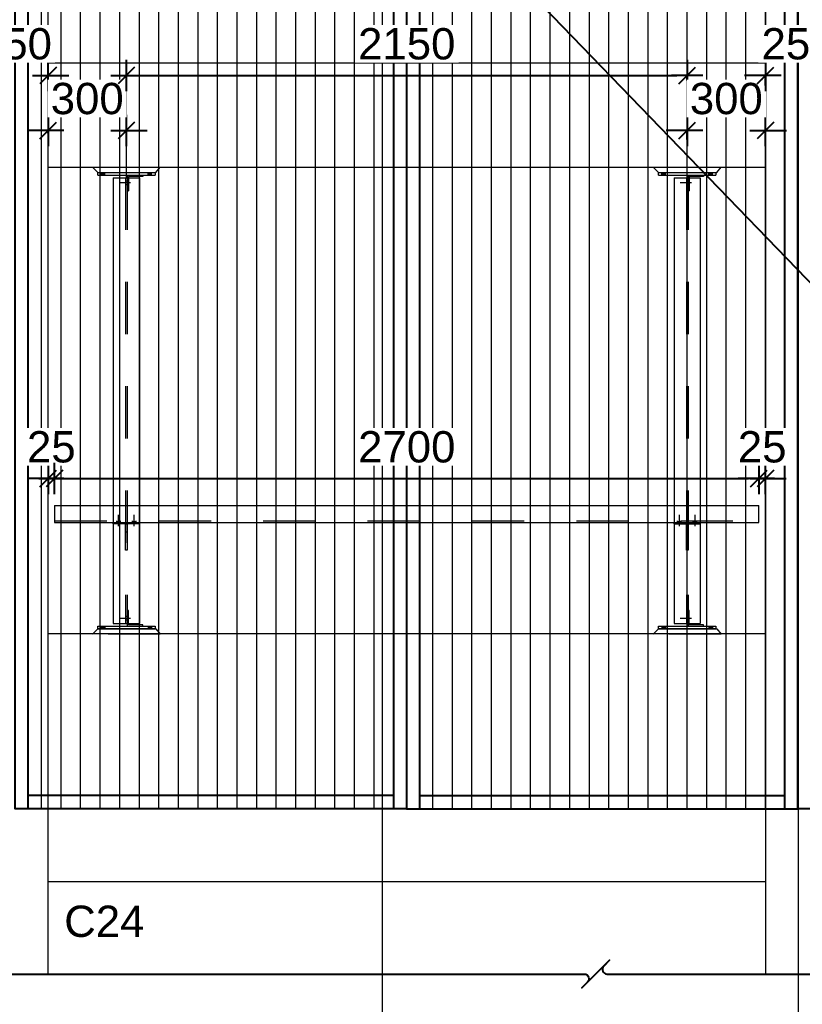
# Model space of a CAD drawing. Header units: millimetres. Extents: x 663313 to 1226001, y 1431724 to 1620898.
# Drawn here: x 663606.567 to 663609.567, y 1524734.458 to 1524738.234 of the extents above; entities that cross this region are included whole.
import ezdxf

# ---------------------------------------------------------------- set-up
doc = ezdxf.new("R2010")
doc.units = ezdxf.units.MM
for name, pattern in [('Grid Line', [22.225, 12.7, -3.175, 3.175, -3.175]), ('HIDDEN', [0.375, 0.25, -0.125]), ('XKITLINE00', [0]), ('XKITLINE02', [4, 2, -2])]:
    doc.linetypes.add(name, pattern=pattern)
doc.layers.get('Defpoints').update_dxf_attribs({"color": 140})
for name, color, linetype in [('000 - D I M', 1, 'Continuous'), ('DIM', 1, 'Continuous'), ('REVISE', 3, 'Continuous'), ('VPORT', 250, 'Continuous')]:
    doc.layers.add(name, color=color, linetype=linetype)
for name, color, linetype, lineweight in [('A-GENM', 29, 'Continuous', 9), ('Bolt', 7, 'Continuous', 0), ('Part', 2, 'Continuous', 0), ('S-GRID', 1, 'Continuous', 9)]:
    doc.layers.add(name, color=color, linetype=linetype, lineweight=lineweight)
doc.styles.add('Arial', font='arial.ttf')
doc.dimstyles.new('Dim - 40 - End', dxfattribs={"dimscale": 0.04, "dimtxt": 3, "dimasz": 1, "dimexe": 0, "dimexo": 2.5, "dimgap": 1.5, "dimtad": 1, "dimdec": 0, "dimlfac": 1000, "dimzin": 1, "dimdsep": 46, "dimtxsty": 'Arial', "dimblk": 'END', "dimcen": 0.09, "dimclrd": 1, "dimclre": 49, "dimclrt": 3, "dimadec": 0, "dimazin": 0, "dimtfac": 1, "dimtdec": 0, "dimtix": 1, "dimtofl": 0, "dimtmove": 2, "dimatfit": 3, "dimfxl": 1, "dimtfill": 1, "dimtfillclr": 256, "dimtolj": 1, "dimtzin": 0, "dimarcsym": 0})

# ---------------------------------------------------------------- blocks, each defined once
blk = doc.blocks.new('GM_Louver Grill Vertical Z1 - Z Profile-18225337-ENT 4 ELE-4 sheet')
at = {"layer": 'A-GENM', "color": 39}
blk.add_line((131839.2, 105680), (131839.2, 110050), dxfattribs=at)
blk = doc.blocks.new('4')
at = {"layer": 'DIM'}
for p, q in [((130213.4, 105680), (130213.4, 110050)), ((131613.7, 110050), (131613.7, 105680)), ((131713.7, 110050), (131713.7, 105680)), ((133113.9, 105680), (133113.9, 110050)), ((131613.7, 105730), (130213.4, 105730)), ((131713.7, 105730), (133113.9, 105730))]:
    blk.add_line(p, q, dxfattribs=at)
for points in [[(130163.4, 110050), (131663.7, 110050), (131663.7, 105680), (130163.4, 105680)], [(133163.9, 110050), (131663.7, 110050), (131663.7, 105680), (133163.9, 105680)], [(133163.9, 110050), (134664.2, 110050), (134664.2, 105680), (133163.9, 105680)]]:
    blk.add_lwpolyline(points, close=True, dxfattribs=at)
at = {"layer": 'A-GENM'}
for p in [(-1575, 0), (-1500, 0), (-1425, 0), (-1350, 0), (-1275, 0), (-1200, 0), (-1125, 0), (-1050, 0), (-975, 0), (-900, 0), (-825, 0), (-750, 0), (-675, 0), (-600, 0), (-450, 0), (-375, 0), (-300, 0), (-75, 0), (0, 0), (75, 0), (150, 0), (225, 0), (300, 0), (375, 0), (450, 0), (525, 0), (600, 0), (675, 0), (750, 0), (825, 0), (900, 0), (975, 0), (1050, 0), (1125, 0), (1200, 0)]:
    blk.add_blockref('GM_Louver Grill Vertical Z1 - Z Profile-18225337-ENT 4 ELE-4 sheet', p, dxfattribs=at)
at = {"layer": 'A-GENM', "color": 250}
blk.add_blockref('GM_Louver Grill Vertical Z1 - Z Profile-18225337-ENT 4 ELE-4 sheet', (-525, 0), dxfattribs=at)
blk = doc.blocks.new('*A2968277')
at = {"layer": 'Part', "linetype": 'XKITLINE00', "lineweight": 0}
for p, q in [((441.413366, 88.530227), (441.413366, 87.880227)), ((441.413366, 88.530227), (468.413366, 88.530227)), ((468.413366, 87.880227), (468.413366, 88.530227)), ((441.413366, 87.880227), (468.413366, 87.880227))]:
    blk.add_line(p, q, dxfattribs=at)
at = {"layer": 'Part', "linetype": 'XKITLINE02', "lineweight": 0}
blk.add_line((441.413366, 87.940227), (468.413366, 87.940227), dxfattribs=at)
blk = doc.blocks.new('*A3033278')
at = {"layer": 'Part', "linetype": 'XKITLINE00', "lineweight": 0}
for p, q in [((443.663364, 101.130227), (443.663364, 88.530227)), ((443.663364, 101.130227), (444.663364, 101.130227)), ((444.663364, 101.130227), (444.663364, 88.530227)), ((443.663364, 87.820227), (443.663364, 84.030227)), ((444.663364, 87.820227), (444.663364, 84.030227)), ((443.663364, 84.030227), (444.663364, 84.030227))]:
    blk.add_line(p, q, dxfattribs=at)
at = {"layer": 'Part', "linetype": 'XKITLINE02', "lineweight": 0}
for p, q in [((444.133364, 101.130227), (444.133364, 84.030227)), ((444.193364, 101.130227), (444.193364, 84.030227)), ((443.663364, 88.530227), (443.663364, 87.820227)), ((444.663364, 88.530227), (444.663364, 87.820227))]:
    blk.add_line(p, q, dxfattribs=at)
blk = doc.blocks.new('*A3044279')
at = {"layer": 'Part', "linetype": 'XKITLINE00', "lineweight": 0}
for p, q in [((443.063364, 83.930227), (445.263364, 83.930227)), ((443.063364, 83.830227), (443.063364, 83.930227)), ((445.263364, 83.830227), (443.063364, 83.830227)), ((445.263364, 83.930227), (445.263364, 83.830227))]:
    blk.add_line(p, q, dxfattribs=at)
blk = doc.blocks.new('*A3045280')
at = {"layer": 'Part', "linetype": 'XKITLINE02', "lineweight": 0}
for p, q in [((444.243364, 84.530227), (444.193364, 84.530227)), ((444.193364, 84.530227), (444.193364, 84.030227)), ((444.243364, 84.030227), (444.243364, 84.530227)), ((444.193364, 83.930227), (444.793364, 83.930227))]:
    blk.add_line(p, q, dxfattribs=at)
at = {"layer": 'Part', "linetype": 'XKITLINE00', "lineweight": 0}
for p, q in [((444.193364, 84.030227), (444.193364, 83.930227)), ((444.243364, 83.980227), (444.243364, 84.030227)), ((444.793364, 83.980227), (444.243364, 83.980227)), ((444.793364, 83.930227), (444.793364, 83.980227))]:
    blk.add_line(p, q, dxfattribs=at)
blk = doc.blocks.new('*A3046281')
at = {"layer": 'Part', "linetype": 'XKITLINE00', "lineweight": 0}
for p, q in [((442.863364, 83.630227), (443.063364, 83.830227)), ((443.063364, 83.830227), (445.293364, 83.830227)), ((445.293364, 83.830227), (445.463364, 83.630227))]:
    blk.add_line(p, q, dxfattribs=at)
at = {"layer": 'Part', "linetype": 'XKITLINE02', "lineweight": 0}
blk.add_line((445.463364, 83.630227), (442.863364, 83.630227), dxfattribs=at)
blk = doc.blocks.new('*A3047282')
at = {"layer": 'Bolt', "linetype": 'XKITLINE02', "lineweight": 0}
for p, q in [((444.322564, 84.230227), (443.893364, 84.230227)), ((444.193364, 84.300227), (444.133364, 84.300227)), ((444.243364, 84.400227), (444.193364, 84.400227)), ((444.193364, 84.160227), (444.133364, 84.160227)), ((444.243364, 84.060227), (444.193364, 84.060227))]:
    blk.add_line(p, q, dxfattribs=at)
blk = doc.blocks.new('*A3048283')
at = {"layer": 'Bolt'}
for points in [[(443.333, 83.93), (443.333, 83.83), (443.193, 83.83), (443.193, 83.93)], [(445.133, 83.93), (445.133, 83.83), (444.993, 83.83), (444.993, 83.93)]]:
    blk.add_hatch(color=256, dxfattribs=at).paths.add_polyline_path(points, flags=17)
at = {"layer": 'Bolt', "linetype": 'XKITLINE00', "lineweight": 0}
for p, q in [((443.193, 83.93), (443.193, 83.83)), ((443.263, 83.93), (443.263, 83.83)), ((443.333, 83.93), (443.333, 83.83)), ((444.993, 83.93), (444.993, 83.83)), ((445.063, 83.93), (445.063, 83.83)), ((445.133, 83.93), (445.133, 83.83))]:
    blk.add_line(p, q, dxfattribs=at)
blk = doc.blocks.new('*A3055284')
at = {"layer": 'Bolt'}
for points in [[(443.333, 101.33), (443.333, 101.23), (443.193, 101.23), (443.193, 101.33)], [(445.133, 101.33), (445.133, 101.23), (444.993, 101.23), (444.993, 101.33)]]:
    blk.add_hatch(color=256, dxfattribs=at).paths.add_polyline_path(points, flags=17)
at = {"layer": 'Bolt', "linetype": 'XKITLINE00', "lineweight": 0}
for p, q in [((443.193, 101.23), (443.193, 101.33)), ((443.263, 101.23), (443.263, 101.33)), ((443.333, 101.23), (443.333, 101.33)), ((444.993, 101.23), (444.993, 101.33)), ((445.063, 101.23), (445.063, 101.33)), ((445.133, 101.23), (445.133, 101.33))]:
    blk.add_line(p, q, dxfattribs=at)
blk = doc.blocks.new('*A3056285')
at = {"layer": 'Bolt', "linetype": 'XKITLINE02', "lineweight": 0}
for p, q in [((444.322564, 100.930227), (443.893364, 100.930227)), ((444.193364, 101.000227), (444.133364, 101.000227)), ((444.193364, 100.860227), (444.133364, 100.860227)), ((444.243364, 101.100227), (444.193364, 101.100227)), ((444.243364, 100.760227), (444.193364, 100.760227))]:
    blk.add_line(p, q, dxfattribs=at)
blk = doc.blocks.new('*A3057286')
at = {"layer": 'Part', "linetype": 'XKITLINE00', "lineweight": 0}
for p, q in [((443.063364, 101.330227), (442.863364, 101.530227)), ((443.063364, 101.330227), (445.293364, 101.330227)), ((445.293364, 101.330227), (445.463364, 101.530227))]:
    blk.add_line(p, q, dxfattribs=at)
at = {"layer": 'Part', "linetype": 'XKITLINE02', "lineweight": 0}
blk.add_line((442.863364, 101.530227), (445.463364, 101.530227), dxfattribs=at)
blk = doc.blocks.new('*A3058287')
at = {"layer": 'Part', "linetype": 'XKITLINE00', "lineweight": 0}
for p, q in [((444.193364, 101.230227), (444.193364, 101.130227)), ((444.793364, 101.230227), (444.793364, 101.180227)), ((444.793364, 101.180227), (444.243364, 101.180227)), ((444.243364, 101.180227), (444.243364, 101.130227))]:
    blk.add_line(p, q, dxfattribs=at)
at = {"layer": 'Part', "linetype": 'XKITLINE02', "lineweight": 0}
for p, q in [((444.193364, 101.230227), (444.793364, 101.230227)), ((444.193364, 101.130227), (444.193364, 100.630227)), ((444.243364, 101.130227), (444.243364, 100.630227)), ((444.193364, 100.630227), (444.243364, 100.630227))]:
    blk.add_line(p, q, dxfattribs=at)
blk = doc.blocks.new('*A3059288')
at = {"layer": 'Part', "linetype": 'XKITLINE00', "lineweight": 0}
for p, q in [((443.063364, 101.230227), (443.063364, 101.330227)), ((443.063364, 101.330227), (445.263364, 101.330227)), ((443.063364, 101.230227), (445.263364, 101.230227)), ((445.263364, 101.330227), (445.263364, 101.230227))]:
    blk.add_line(p, q, dxfattribs=at)
blk = doc.blocks.new('*A3092289')
at = {"layer": 'Bolt'}
for points in [[(443.793, 87.88), (443.793, 87.94), (443.933, 87.94), (443.933, 87.88)], [(443.793, 87.82), (443.793, 87.88), (443.933, 87.88), (443.933, 87.82)], [(444.393, 87.88), (444.393, 87.94), (444.533, 87.94), (444.533, 87.88)], [(444.393, 87.82), (444.393, 87.88), (444.533, 87.88), (444.533, 87.82)]]:
    blk.add_hatch(color=256, dxfattribs=at).paths.add_polyline_path(points, flags=17)
at = {"layer": 'Bolt', "linetype": 'XKITLINE00', "lineweight": 0}
for p, q in [((443.863, 87.741), (443.863, 88.17)), ((444.463, 87.741), (444.463, 88.17)), ((443.793, 87.88), (443.793, 87.94)), ((443.793, 87.82), (443.793, 87.88)), ((443.933, 87.88), (443.933, 87.94)), ((443.933, 87.82), (443.933, 87.88)), ((444.393, 87.88), (444.393, 87.94)), ((444.393, 87.82), (444.393, 87.88)), ((444.533, 87.88), (444.533, 87.94)), ((444.533, 87.82), (444.533, 87.88))]:
    blk.add_line(p, q, dxfattribs=at)
blk = doc.blocks.new('*A3093290')
at = {"layer": 'Part', "linetype": 'XKITLINE00', "lineweight": 0}
for p, q in [((443.663364, 87.820227), (443.663364, 87.880227)), ((444.663364, 87.820227), (443.663364, 87.820227)), ((444.663364, 87.880227), (444.663364, 87.820227))]:
    blk.add_line(p, q, dxfattribs=at)
at = {"layer": 'Part', "linetype": 'XKITLINE02', "lineweight": 0}
blk.add_line((443.663364, 87.880227), (444.663364, 87.880227), dxfattribs=at)
blk = doc.blocks.new('*A3094291')
at = {"layer": 'Part', "linetype": 'XKITLINE00', "lineweight": 0}
for p, q in [((444.133364, 87.820227), (444.193364, 87.820227)), ((444.133364, 86.820227), (444.133364, 87.820227)), ((444.193364, 87.820227), (444.193364, 86.820227)), ((444.133364, 87.520227), (444.193364, 87.520227)), ((444.193364, 86.820227), (444.133364, 86.820227))]:
    blk.add_line(p, q, dxfattribs=at)
blk = doc.blocks.new('*A3179295')
at = {"layer": 'Part', "linetype": 'XKITLINE00', "lineweight": 0}
for p, q in [((465.163364, 101.130227), (465.163364, 88.530227)), ((465.163364, 101.130227), (466.163364, 101.130227)), ((466.163364, 101.130227), (466.163364, 88.530227)), ((465.163364, 87.820227), (465.163364, 84.030227)), ((466.163364, 87.820227), (466.163364, 84.030227)), ((465.163364, 84.030227), (466.163364, 84.030227))]:
    blk.add_line(p, q, dxfattribs=at)
at = {"layer": 'Part', "linetype": 'XKITLINE02', "lineweight": 0}
for p, q in [((465.633364, 101.130227), (465.633364, 84.030227)), ((465.693364, 101.130227), (465.693364, 84.030227)), ((465.163364, 88.530227), (465.163364, 87.820227)), ((466.163364, 88.530227), (466.163364, 87.820227))]:
    blk.add_line(p, q, dxfattribs=at)
blk = doc.blocks.new('*A3212318')
at = {"layer": 'Bolt'}
for points in [[(465.293, 87.88), (465.293, 87.94), (465.433, 87.94), (465.433, 87.88)], [(465.293, 87.82), (465.293, 87.88), (465.433, 87.88), (465.433, 87.82)], [(465.893, 87.88), (465.893, 87.94), (466.033, 87.94), (466.033, 87.88)], [(465.893, 87.82), (465.893, 87.88), (466.033, 87.88), (466.033, 87.82)]]:
    blk.add_hatch(color=256, dxfattribs=at).paths.add_polyline_path(points, flags=17)
at = {"layer": 'Bolt', "linetype": 'XKITLINE00', "lineweight": 0}
for p, q in [((465.363, 87.741), (465.363, 88.17)), ((465.963, 87.741), (465.963, 88.17)), ((465.293, 87.88), (465.293, 87.94)), ((465.293, 87.82), (465.293, 87.88)), ((465.433, 87.88), (465.433, 87.94)), ((465.433, 87.82), (465.433, 87.88)), ((465.893, 87.88), (465.893, 87.94)), ((465.893, 87.82), (465.893, 87.88)), ((466.033, 87.88), (466.033, 87.94)), ((466.033, 87.82), (466.033, 87.88))]:
    blk.add_line(p, q, dxfattribs=at)
blk = doc.blocks.new('*A3213319')
at = {"layer": 'Part', "linetype": 'XKITLINE00', "lineweight": 0}
for p, q in [((465.163364, 87.820227), (465.163364, 87.880227)), ((465.163364, 87.820227), (466.163364, 87.820227)), ((466.163364, 87.820227), (466.163364, 87.880227))]:
    blk.add_line(p, q, dxfattribs=at)
at = {"layer": 'Part', "linetype": 'XKITLINE02', "lineweight": 0}
blk.add_line((465.163364, 87.880227), (466.163364, 87.880227), dxfattribs=at)
blk = doc.blocks.new('*A3214320')
at = {"layer": 'Part', "linetype": 'XKITLINE00', "lineweight": 0}
for p, q in [((465.633364, 87.820227), (465.693364, 87.820227)), ((465.633364, 86.820227), (465.633364, 87.820227)), ((465.693364, 87.820227), (465.693364, 86.820227)), ((465.633364, 87.520227), (465.693364, 87.520227)), ((465.693364, 86.820227), (465.633364, 86.820227))]:
    blk.add_line(p, q, dxfattribs=at)
blk = doc.blocks.new('*A3215321')
at = {"layer": 'Part', "linetype": 'XKITLINE00', "lineweight": 0}
for p, q in [((464.563364, 83.930227), (466.763364, 83.930227)), ((464.563364, 83.830227), (464.563364, 83.930227)), ((466.763364, 83.830227), (464.563364, 83.830227)), ((466.763364, 83.930227), (466.763364, 83.830227))]:
    blk.add_line(p, q, dxfattribs=at)
blk = doc.blocks.new('*A3216322')
at = {"layer": 'Part', "linetype": 'XKITLINE02', "lineweight": 0}
for p, q in [((465.743364, 84.530227), (465.693364, 84.530227)), ((465.693364, 84.530227), (465.693364, 84.030227)), ((465.743364, 84.030227), (465.743364, 84.530227)), ((465.693364, 83.930227), (466.293364, 83.930227))]:
    blk.add_line(p, q, dxfattribs=at)
at = {"layer": 'Part', "linetype": 'XKITLINE00', "lineweight": 0}
for p, q in [((465.693364, 84.030227), (465.693364, 83.930227)), ((465.743364, 83.980227), (465.743364, 84.030227)), ((466.293364, 83.980227), (465.743364, 83.980227)), ((466.293364, 83.930227), (466.293364, 83.980227))]:
    blk.add_line(p, q, dxfattribs=at)
blk = doc.blocks.new('*A3217323')
at = {"layer": 'Part', "linetype": 'XKITLINE00', "lineweight": 0}
for p, q in [((464.363364, 83.630227), (464.563364, 83.830227)), ((464.563364, 83.830227), (466.793364, 83.830227)), ((466.793364, 83.830227), (466.963364, 83.630227))]:
    blk.add_line(p, q, dxfattribs=at)
at = {"layer": 'Part', "linetype": 'XKITLINE02', "lineweight": 0}
blk.add_line((466.963364, 83.630227), (464.363364, 83.630227), dxfattribs=at)
blk = doc.blocks.new('*A3218324')
at = {"layer": 'Bolt', "linetype": 'XKITLINE02', "lineweight": 0}
for p, q in [((465.822564, 84.230227), (465.393364, 84.230227)), ((465.693364, 84.300227), (465.633364, 84.300227)), ((465.743364, 84.400227), (465.693364, 84.400227)), ((465.693364, 84.160227), (465.633364, 84.160227)), ((465.743364, 84.060227), (465.693364, 84.060227))]:
    blk.add_line(p, q, dxfattribs=at)
blk = doc.blocks.new('*A3219325')
at = {"layer": 'Bolt'}
for points in [[(464.833, 83.93), (464.833, 83.83), (464.693, 83.83), (464.693, 83.93)], [(466.633, 83.93), (466.633, 83.83), (466.493, 83.83), (466.493, 83.93)]]:
    blk.add_hatch(color=256, dxfattribs=at).paths.add_polyline_path(points, flags=17)
at = {"layer": 'Bolt', "linetype": 'XKITLINE00', "lineweight": 0}
for p, q in [((464.693, 83.93), (464.693, 83.83)), ((464.763, 83.93), (464.763, 83.83)), ((464.833, 83.93), (464.833, 83.83)), ((466.493, 83.93), (466.493, 83.83)), ((466.563, 83.93), (466.563, 83.83)), ((466.633, 83.93), (466.633, 83.83))]:
    blk.add_line(p, q, dxfattribs=at)
blk = doc.blocks.new('*A3220326')
at = {"layer": 'Bolt'}
for points in [[(464.833, 101.33), (464.833, 101.23), (464.693, 101.23), (464.693, 101.33)], [(466.633, 101.33), (466.633, 101.23), (466.493, 101.23), (466.493, 101.33)]]:
    blk.add_hatch(color=256, dxfattribs=at).paths.add_polyline_path(points, flags=17)
at = {"layer": 'Bolt', "linetype": 'XKITLINE00', "lineweight": 0}
for p, q in [((464.693, 101.23), (464.693, 101.33)), ((464.763, 101.23), (464.763, 101.33)), ((464.833, 101.23), (464.833, 101.33)), ((466.493, 101.23), (466.493, 101.33)), ((466.563, 101.23), (466.563, 101.33)), ((466.633, 101.23), (466.633, 101.33))]:
    blk.add_line(p, q, dxfattribs=at)
blk = doc.blocks.new('*A3221327')
at = {"layer": 'Bolt', "linetype": 'XKITLINE02', "lineweight": 0}
for p, q in [((465.822564, 100.930227), (465.393364, 100.930227)), ((465.693364, 101.000227), (465.633364, 101.000227)), ((465.693364, 100.860227), (465.633364, 100.860227)), ((465.743364, 101.100227), (465.693364, 101.100227)), ((465.743364, 100.760227), (465.693364, 100.760227))]:
    blk.add_line(p, q, dxfattribs=at)
blk = doc.blocks.new('*A3222328')
at = {"layer": 'Part', "linetype": 'XKITLINE00', "lineweight": 0}
for p, q in [((464.563364, 101.330227), (464.363364, 101.530227)), ((464.563364, 101.330227), (466.793364, 101.330227)), ((466.793364, 101.330227), (466.963364, 101.530227))]:
    blk.add_line(p, q, dxfattribs=at)
at = {"layer": 'Part', "linetype": 'XKITLINE02', "lineweight": 0}
blk.add_line((464.363364, 101.530227), (466.963364, 101.530227), dxfattribs=at)
blk = doc.blocks.new('*A3223329')
at = {"layer": 'Part', "linetype": 'XKITLINE00', "lineweight": 0}
for p, q in [((465.693364, 101.230227), (465.693364, 101.130227)), ((466.293364, 101.230227), (466.293364, 101.180227)), ((466.293364, 101.180227), (465.743364, 101.180227)), ((465.743364, 101.180227), (465.743364, 101.130227))]:
    blk.add_line(p, q, dxfattribs=at)
at = {"layer": 'Part', "linetype": 'XKITLINE02', "lineweight": 0}
for p, q in [((465.693364, 101.230227), (466.293364, 101.230227)), ((465.693364, 101.130227), (465.693364, 100.630227)), ((465.743364, 101.130227), (465.743364, 100.630227)), ((465.693364, 100.630227), (465.743364, 100.630227))]:
    blk.add_line(p, q, dxfattribs=at)
blk = doc.blocks.new('*A3224330')
at = {"layer": 'Part', "linetype": 'XKITLINE00', "lineweight": 0}
for p, q in [((464.563364, 101.230227), (464.563364, 101.330227)), ((464.563364, 101.330227), (466.763364, 101.330227)), ((464.563364, 101.230227), (466.763364, 101.230227)), ((466.763364, 101.330227), (466.763364, 101.230227))]:
    blk.add_line(p, q, dxfattribs=at)
blk = doc.blocks.new('END')
at = {"color": 1}
for p, q in [((0, 1.5), (0, -1.5)), ((1.5, 0), (-1.5, 0))]:
    blk.add_line(p, q, dxfattribs=at)
at = {"color": 3}
blk.add_line((-0.795, -0.795), (0.795, 0.795), dxfattribs=at)
blk = doc.blocks.new('*D4088')
at = {"layer": '000 - D I M', "color": 1, "lineweight": -2, "transparency": 16777216}
for p, q in [((663606.3858, 1524738.0194), (663606.3458, 1524738.0194)), ((663606.7158, 1524738.0194), (663606.7558, 1524738.0194))]:
    blk.add_line(p, q, dxfattribs=at)
at = {"layer": '000 - D I M', "color": 49, "lineweight": -2, "transparency": 16777216}
for p, q in [((663606.4258, 1524738.0197), (663606.4258, 1524738.0194)), ((663606.6758, 1524738.0197), (663606.6758, 1524738.0194))]:
    blk.add_line(p, q, dxfattribs=at)
at = {"layer": 'Defpoints', "color": 0, "transparency": 16777216}
for p in [(663606.6758, 1524738.0194), (663606.4258, 1524737.9197), (663606.6758, 1524737.9197)]:
    blk.add_point(p, dxfattribs=at)
at = {"layer": '000 - D I M', "color": 1, "lineweight": -2, "transparency": 16777216, "xscale": 0.04, "yscale": 0.04, "zscale": 0.04}
blk.add_blockref('END', (663606.4258, 1524738.0194), dxfattribs=at)
at = {"layer": '000 - D I M', "color": 1, "lineweight": -2, "transparency": 16777216, "xscale": 0.04, "yscale": 0.04, "zscale": 0.04, "rotation": 180}
blk.add_blockref('END', (663606.6758, 1524738.0194), dxfattribs=at)
at = {"layer": '000 - D I M', "color": 3, "transparency": 16777216, "insert": (663606.5508, 1524738.1407), "char_height": 0.12, "attachment_point": 5, "style": 'Arial', "bg_fill": 3, "box_fill_scale": 1.1, "bg_fill_color": 256, "bg_fill_true_color": 13158600, "bg_fill_transparency": 0}
blk.add_mtext('\\A1;250', dxfattribs=at)
blk = doc.blocks.new('*D4089')
at = {"layer": '000 - D I M', "color": 1, "lineweight": -2, "transparency": 16777216}
for p, q in [((663606.6358, 1524737.8093), (663606.5958, 1524737.8093)), ((663607.0158, 1524737.8093), (663607.0558, 1524737.8093))]:
    blk.add_line(p, q, dxfattribs=at)
at = {"layer": '000 - D I M', "color": 49, "lineweight": -2, "transparency": 16777216}
for p, q in [((663606.6758, 1524737.7989), (663606.6758, 1524737.8093)), ((663606.9758, 1524737.7989), (663606.9758, 1524737.8093))]:
    blk.add_line(p, q, dxfattribs=at)
at = {"layer": 'Defpoints', "color": 0, "transparency": 16777216}
for p in [(663606.9758, 1524737.8093), (663606.6758, 1524737.6989), (663606.9758, 1524737.6989)]:
    blk.add_point(p, dxfattribs=at)
at = {"layer": '000 - D I M', "color": 1, "lineweight": -2, "transparency": 16777216, "xscale": 0.04, "yscale": 0.04, "zscale": 0.04}
blk.add_blockref('END', (663606.6758, 1524737.8093), dxfattribs=at)
at = {"layer": '000 - D I M', "color": 1, "lineweight": -2, "transparency": 16777216, "xscale": 0.04, "yscale": 0.04, "zscale": 0.04, "rotation": 180}
blk.add_blockref('END', (663606.9758, 1524737.8093), dxfattribs=at)
at = {"layer": '000 - D I M', "color": 3, "transparency": 16777216, "insert": (663606.8258, 1524737.9307), "char_height": 0.12, "attachment_point": 5, "style": 'Arial', "bg_fill": 3, "box_fill_scale": 1.1, "bg_fill_color": 256, "bg_fill_true_color": 13158600, "bg_fill_transparency": 0}
blk.add_mtext('\\A1;300', dxfattribs=at)
blk = doc.blocks.new('*D4090')
at = {"layer": '000 - D I M', "color": 49, "lineweight": -2, "transparency": 16777216}
for p, q in [((663606.9758, 1524737.9999), (663606.9758, 1524738.0194)), ((663609.1256, 1524737.9999), (663609.1256, 1524738.0194))]:
    blk.add_line(p, q, dxfattribs=at)
at = {"layer": '000 - D I M', "color": 1, "lineweight": -2, "transparency": 16777216}
blk.add_line((663607.0158, 1524738.0194), (663609.0856, 1524738.0194), dxfattribs=at)
at = {"layer": 'Defpoints', "color": 0, "transparency": 16777216}
for p in [(663609.1256, 1524738.0194), (663606.9758, 1524737.8999), (663609.1256, 1524737.8999)]:
    blk.add_point(p, dxfattribs=at)
at = {"layer": '000 - D I M', "color": 1, "lineweight": -2, "transparency": 16777216, "xscale": 0.04, "yscale": 0.04, "zscale": 0.04, "rotation": 180}
blk.add_blockref('END', (663606.9758, 1524738.0194), dxfattribs=at)
at = {"layer": '000 - D I M', "color": 1, "lineweight": -2, "transparency": 16777216, "xscale": 0.04, "yscale": 0.04, "zscale": 0.04}
blk.add_blockref('END', (663609.1256, 1524738.0194), dxfattribs=at)
at = {"layer": '000 - D I M', "color": 3, "transparency": 16777216, "insert": (663608.0507, 1524738.1407), "char_height": 0.12, "attachment_point": 5, "style": 'Arial', "bg_fill": 3, "box_fill_scale": 1.1, "bg_fill_color": 256, "bg_fill_true_color": 13158600, "bg_fill_transparency": 0}
blk.add_mtext('\\A1;2150', dxfattribs=at)
blk = doc.blocks.new('*D4091')
at = {"layer": '000 - D I M', "color": 1, "lineweight": -2, "transparency": 16777216}
for p, q in [((663609.0856, 1524737.8093), (663609.0456, 1524737.8093)), ((663609.4658, 1524737.8093), (663609.5058, 1524737.8093))]:
    blk.add_line(p, q, dxfattribs=at)
at = {"layer": '000 - D I M', "color": 49, "lineweight": -2, "transparency": 16777216}
for p, q in [((663609.1256, 1524737.7741), (663609.1256, 1524737.8093)), ((663609.4258, 1524737.7741), (663609.4258, 1524737.8093))]:
    blk.add_line(p, q, dxfattribs=at)
at = {"layer": 'Defpoints', "color": 0, "transparency": 16777216}
for p in [(663609.4258, 1524737.8093), (663609.1256, 1524737.6741), (663609.4258, 1524737.6741)]:
    blk.add_point(p, dxfattribs=at)
at = {"layer": '000 - D I M', "color": 1, "lineweight": -2, "transparency": 16777216, "xscale": 0.04, "yscale": 0.04, "zscale": 0.04}
blk.add_blockref('END', (663609.1256, 1524737.8093), dxfattribs=at)
at = {"layer": '000 - D I M', "color": 1, "lineweight": -2, "transparency": 16777216, "xscale": 0.04, "yscale": 0.04, "zscale": 0.04, "rotation": 180}
blk.add_blockref('END', (663609.4258, 1524737.8093), dxfattribs=at)
at = {"layer": '000 - D I M', "color": 3, "transparency": 16777216, "insert": (663609.2757, 1524737.9307), "char_height": 0.12, "attachment_point": 5, "style": 'Arial', "bg_fill": 3, "box_fill_scale": 1.1, "bg_fill_color": 256, "bg_fill_true_color": 13158600, "bg_fill_transparency": 0}
blk.add_mtext('\\A1;300', dxfattribs=at)
blk = doc.blocks.new('*D4092')
at = {"layer": '000 - D I M', "color": 1, "lineweight": -2, "transparency": 16777216}
for p, q in [((663609.3856, 1524738.0194), (663609.3456, 1524738.0194)), ((663609.7158, 1524738.0194), (663609.7558, 1524738.0194))]:
    blk.add_line(p, q, dxfattribs=at)
at = {"layer": '000 - D I M', "color": 49, "lineweight": -2, "transparency": 16777216}
for p, q in [((663609.4256, 1524737.9812), (663609.4256, 1524738.0194)), ((663609.6758, 1524737.9812), (663609.6758, 1524738.0194))]:
    blk.add_line(p, q, dxfattribs=at)
at = {"layer": 'Defpoints', "color": 0, "transparency": 16777216}
for p in [(663609.6758, 1524738.0194), (663609.4256, 1524737.8812), (663609.6758, 1524737.8812)]:
    blk.add_point(p, dxfattribs=at)
at = {"layer": '000 - D I M', "color": 1, "lineweight": -2, "transparency": 16777216, "xscale": 0.04, "yscale": 0.04, "zscale": 0.04}
blk.add_blockref('END', (663609.4256, 1524738.0194), dxfattribs=at)
at = {"layer": '000 - D I M', "color": 1, "lineweight": -2, "transparency": 16777216, "xscale": 0.04, "yscale": 0.04, "zscale": 0.04, "rotation": 180}
blk.add_blockref('END', (663609.6758, 1524738.0194), dxfattribs=at)
at = {"layer": '000 - D I M', "color": 3, "transparency": 16777216, "insert": (663609.5507, 1524738.1407), "char_height": 0.12, "attachment_point": 5, "style": 'Arial', "bg_fill": 3, "box_fill_scale": 1.1, "bg_fill_color": 256, "bg_fill_true_color": 13158600, "bg_fill_transparency": 0}
blk.add_mtext('\\A1;250', dxfattribs=at)
blk = doc.blocks.new('*D4103')
at = {"layer": '000 - D I M', "color": 1, "lineweight": -2, "transparency": 16777216}
for p, q in [((663606.6358, 1524736.4739), (663606.5958, 1524736.4739)), ((663606.7408, 1524736.4739), (663606.7808, 1524736.4739))]:
    blk.add_line(p, q, dxfattribs=at)
at = {"layer": '000 - D I M', "color": 49, "lineweight": -2, "transparency": 16777216}
for p, q in [((663606.6758, 1524736.4685), (663606.6758, 1524736.4739)), ((663606.7008, 1524736.4711), (663606.7008, 1524736.4739))]:
    blk.add_line(p, q, dxfattribs=at)
at = {"layer": 'Defpoints', "color": 0, "transparency": 16777216}
for p in [(663606.7008, 1524736.4739), (663606.6758, 1524736.3685), (663606.7008, 1524736.3711)]:
    blk.add_point(p, dxfattribs=at)
at = {"layer": '000 - D I M', "color": 1, "lineweight": -2, "transparency": 16777216, "xscale": 0.04, "yscale": 0.04, "zscale": 0.04}
blk.add_blockref('END', (663606.6758, 1524736.4739), dxfattribs=at)
at = {"layer": '000 - D I M', "color": 1, "lineweight": -2, "transparency": 16777216, "xscale": 0.04, "yscale": 0.04, "zscale": 0.04, "rotation": 180}
blk.add_blockref('END', (663606.7008, 1524736.4739), dxfattribs=at)
at = {"layer": '000 - D I M', "color": 3, "transparency": 16777216, "insert": (663606.6883, 1524736.5951), "char_height": 0.12, "attachment_point": 5, "style": 'Arial', "bg_fill": 3, "box_fill_scale": 1.1, "bg_fill_color": 256, "bg_fill_true_color": 13158600, "bg_fill_transparency": 0}
blk.add_mtext('\\A1;25', dxfattribs=at)
blk = doc.blocks.new('*D4104')
at = {"layer": '000 - D I M', "color": 49, "lineweight": -2, "transparency": 16777216}
for p, q in [((663606.7008, 1524736.4711), (663606.7008, 1524736.4739)), ((663609.4008, 1524736.4711), (663609.4008, 1524736.4739))]:
    blk.add_line(p, q, dxfattribs=at)
at = {"layer": '000 - D I M', "color": 1, "lineweight": -2, "transparency": 16777216}
blk.add_line((663606.7408, 1524736.4739), (663609.3608, 1524736.4739), dxfattribs=at)
at = {"layer": 'Defpoints', "color": 0, "transparency": 16777216}
for p in [(663609.4008, 1524736.4739), (663606.7008, 1524736.3711), (663609.4008, 1524736.3711)]:
    blk.add_point(p, dxfattribs=at)
at = {"layer": '000 - D I M', "color": 1, "lineweight": -2, "transparency": 16777216, "xscale": 0.04, "yscale": 0.04, "zscale": 0.04, "rotation": 180}
blk.add_blockref('END', (663606.7008, 1524736.4739), dxfattribs=at)
at = {"layer": '000 - D I M', "color": 1, "lineweight": -2, "transparency": 16777216, "xscale": 0.04, "yscale": 0.04, "zscale": 0.04}
blk.add_blockref('END', (663609.4008, 1524736.4739), dxfattribs=at)
at = {"layer": '000 - D I M', "color": 3, "transparency": 16777216, "insert": (663608.0508, 1524736.5951), "char_height": 0.12, "attachment_point": 5, "style": 'Arial', "bg_fill": 3, "box_fill_scale": 1.1, "bg_fill_color": 256, "bg_fill_true_color": 13158600, "bg_fill_transparency": 0}
blk.add_mtext('\\A1;2700', dxfattribs=at)
blk = doc.blocks.new('*D4105')
at = {"layer": '000 - D I M', "color": 1, "lineweight": -2, "transparency": 16777216}
for p, q in [((663609.3608, 1524736.4739), (663609.3208, 1524736.4739)), ((663609.4656, 1524736.4739), (663609.5056, 1524736.4739))]:
    blk.add_line(p, q, dxfattribs=at)
at = {"layer": '000 - D I M', "color": 49, "lineweight": -2, "transparency": 16777216}
for p, q in [((663609.4008, 1524736.4711), (663609.4008, 1524736.4739)), ((663609.4256, 1524736.4711), (663609.4256, 1524736.4739))]:
    blk.add_line(p, q, dxfattribs=at)
at = {"layer": 'Defpoints', "color": 0, "transparency": 16777216}
for p in [(663609.4256, 1524736.4739), (663609.4008, 1524736.3711), (663609.4256, 1524736.3711)]:
    blk.add_point(p, dxfattribs=at)
at = {"layer": '000 - D I M', "color": 1, "lineweight": -2, "transparency": 16777216, "xscale": 0.04, "yscale": 0.04, "zscale": 0.04}
blk.add_blockref('END', (663609.4008, 1524736.4739), dxfattribs=at)
at = {"layer": '000 - D I M', "color": 1, "lineweight": -2, "transparency": 16777216, "xscale": 0.04, "yscale": 0.04, "zscale": 0.04, "rotation": 180}
blk.add_blockref('END', (663609.4256, 1524736.4739), dxfattribs=at)
at = {"layer": '000 - D I M', "color": 3, "transparency": 16777216, "insert": (663609.4132, 1524736.5951), "char_height": 0.12, "attachment_point": 5, "style": 'Arial', "bg_fill": 3, "box_fill_scale": 1.1, "bg_fill_color": 256, "bg_fill_true_color": 13158600, "bg_fill_transparency": 0}
blk.add_mtext('\\A1;25', dxfattribs=at)

msp = doc.modelspace()

# ---------------------------------------------------------------- hatches: boundary and pattern name
at = {"layer": 'VPORT'}
h = msp.add_hatch(dxfattribs=at)
h.set_pattern_fill('ANGLE', color=6)
h.set_pattern_definition([(235.288, (663627.358, 1524790.5456), (5.74185, -3.9776), [5.08, -1.905]), (325.288, (663627.358, 1524790.5456), (3.9776, 5.74185), [5.08, -1.905])])
h.paths.add_polyline_path([(663617.8537, 1524792.0691), (663619.0867, 1524791.215), (663617.3783, 1524788.7489), (663616.1453, 1524789.603)])
edge = h.paths.add_edge_path(flags=16)
edge.add_line((663617.5126, 1524790.4806), (663617.7194, 1524790.3374))
edge = h.paths.add_edge_path(flags=16)
edge.add_line((663617.5444, 1524790.3056), (663617.6876, 1524790.5124))
h.paths.add_polyline_path([(663612.4437, 1524784.2591), (663613.6767, 1524783.405), (663611.9683, 1524780.9389), (663610.7353, 1524781.793)])
edge = h.paths.add_edge_path(flags=16)
edge.add_line((663612.1026, 1524782.6706), (663612.3094, 1524782.5274))
edge = h.paths.add_edge_path(flags=16)
edge.add_line((663612.1344, 1524782.4956), (663612.2776, 1524782.7024))
h.paths.add_polyline_path([(663604.7567, 1524773.1621), (663605.9897, 1524772.308), (663604.2813, 1524769.8419), (663603.0483, 1524770.696)])
edge = h.paths.add_edge_path(flags=16)
edge.add_line((663604.4156, 1524771.5736), (663604.6224, 1524771.4304))
edge = h.paths.add_edge_path(flags=16)
edge.add_line((663604.4474, 1524771.3986), (663604.5906, 1524771.6054))
h.paths.add_polyline_path([(663599.8027, 1524766.0101), (663601.0357, 1524765.156), (663599.3273, 1524762.6899), (663598.0943, 1524763.544)])
edge = h.paths.add_edge_path(flags=16)
edge.add_line((663599.4616, 1524764.4216), (663599.6684, 1524764.2784))
edge = h.paths.add_edge_path(flags=16)
edge.add_line((663599.4934, 1524764.2466), (663599.6366, 1524764.4534))
h.paths.add_polyline_path([(663592.6837, 1524755.7351), (663593.9167, 1524754.881), (663592.2083, 1524752.4149), (663590.9753, 1524753.269)])
edge = h.paths.add_edge_path(flags=16)
edge.add_line((663592.3426, 1524754.1466), (663592.5494, 1524754.0034))
edge = h.paths.add_edge_path(flags=16)
edge.add_line((663592.3744, 1524753.9716), (663592.5176, 1524754.1784))
h.paths.add_polyline_path([(663585.2817, 1524745.0491), (663586.5147, 1524744.195), (663584.8063, 1524741.7289), (663583.5733, 1524742.583)])
edge = h.paths.add_edge_path(flags=16)
edge.add_line((663584.9406, 1524743.4606), (663585.1474, 1524743.3174))
edge = h.paths.add_edge_path(flags=16)
edge.add_line((663584.9724, 1524743.2856), (663585.1156, 1524743.4924))
h.paths.add_polyline_path([(663578.7897, 1524735.6781), (663580.0227, 1524734.824), (663578.3143, 1524732.3579), (663577.0813, 1524733.212)])
edge = h.paths.add_edge_path(flags=16)
edge.add_line((663578.4486, 1524734.0896), (663578.6554, 1524733.9464))
edge = h.paths.add_edge_path(flags=16)
edge.add_line((663578.4804, 1524733.9146), (663578.6236, 1524734.1214))
h.paths.add_polyline_path([(663572.2977, 1524726.3071), (663573.5307, 1524725.453), (663571.8223, 1524722.9869), (663570.5893, 1524723.841)])
edge = h.paths.add_edge_path(flags=16)
edge.add_line((663571.9566, 1524724.7186), (663572.1634, 1524724.5754))
edge = h.paths.add_edge_path(flags=16)
edge.add_line((663571.9884, 1524724.5436), (663572.1316, 1524724.7504))
h.paths.add_polyline_path([(663565.8057, 1524716.9351), (663567.0387, 1524716.081), (663565.3303, 1524713.6149), (663564.0973, 1524714.469)])
edge = h.paths.add_edge_path(flags=16)
edge.add_line((663565.4646, 1524715.3466), (663565.6714, 1524715.2034))
edge = h.paths.add_edge_path(flags=16)
edge.add_line((663565.4964, 1524715.1716), (663565.6396, 1524715.3784))
h.paths.add_polyline_path([(663559.3147, 1524707.5641), (663560.5477, 1524706.71), (663558.8393, 1524704.2439), (663557.6063, 1524705.098)])
edge = h.paths.add_edge_path(flags=16)
edge.add_line((663558.9736, 1524705.9756), (663559.1804, 1524705.8324))
edge = h.paths.add_edge_path(flags=16)
edge.add_line((663559.0054, 1524705.8006), (663559.1486, 1524706.0074))
h.paths.add_polyline_path([(663552.8227, 1524698.1931), (663554.0557, 1524697.339), (663552.3473, 1524694.8729), (663551.1143, 1524695.727)])
edge = h.paths.add_edge_path(flags=16)
edge.add_line((663552.4816, 1524696.6046), (663552.6884, 1524696.4614))
edge = h.paths.add_edge_path(flags=16)
edge.add_line((663552.5134, 1524696.4296), (663552.6566, 1524696.6364))
h.paths.add_polyline_path([(663546.3307, 1524688.8221), (663547.5637, 1524687.968), (663545.8553, 1524685.5019), (663544.6223, 1524686.356)])
edge = h.paths.add_edge_path(flags=16)
edge.add_line((663545.9896, 1524687.2336), (663546.1964, 1524687.0904))
edge = h.paths.add_edge_path(flags=16)
edge.add_line((663546.0214, 1524687.0586), (663546.1646, 1524687.2654))
h.paths.add_polyline_path([(663539.8387, 1524679.4511), (663541.0717, 1524678.597), (663539.3633, 1524676.1309), (663538.1303, 1524676.985)])
edge = h.paths.add_edge_path(flags=16)
edge.add_line((663539.4976, 1524677.8626), (663539.7044, 1524677.7194))
edge = h.paths.add_edge_path(flags=16)
edge.add_line((663539.5294, 1524677.6876), (663539.6726, 1524677.8944))
h.paths.add_polyline_path([(663533.3477, 1524670.0801), (663534.5807, 1524669.226), (663532.8723, 1524666.7599), (663531.6393, 1524667.614)])
edge = h.paths.add_edge_path(flags=16)
edge.add_line((663533.0066, 1524668.4916), (663533.2134, 1524668.3484))
edge = h.paths.add_edge_path(flags=16)
edge.add_line((663533.0384, 1524668.3166), (663533.1816, 1524668.5234))
h.paths.add_polyline_path([(663526.8557, 1524660.7091), (663528.0887, 1524659.855), (663526.3803, 1524657.3889), (663525.1473, 1524658.243)])
edge = h.paths.add_edge_path(flags=16)
edge.add_line((663526.5146, 1524659.1206), (663526.7214, 1524658.9774))
edge = h.paths.add_edge_path(flags=16)
edge.add_line((663526.5464, 1524658.9456), (663526.6896, 1524659.1524))
h.paths.add_polyline_path([(663520.3637, 1524651.3381), (663521.5967, 1524650.484), (663519.8883, 1524648.0179), (663518.6553, 1524648.872)])
edge = h.paths.add_edge_path(flags=16)
edge.add_line((663520.0226, 1524649.7496), (663520.2294, 1524649.6064))
edge = h.paths.add_edge_path(flags=16)
edge.add_line((663520.0544, 1524649.5746), (663520.1976, 1524649.7814))
h.paths.add_polyline_path([(663513.8717, 1524641.9671), (663515.1047, 1524641.113), (663513.3963, 1524638.6469), (663512.1633, 1524639.501)])
edge = h.paths.add_edge_path(flags=16)
edge.add_line((663513.5306, 1524640.3786), (663513.7374, 1524640.2354))
edge = h.paths.add_edge_path(flags=16)
edge.add_line((663513.5624, 1524640.2036), (663513.7056, 1524640.4104))
h.paths.add_polyline_path([(663507.3807, 1524632.5961), (663508.6137, 1524631.742), (663506.9053, 1524629.2759), (663505.6723, 1524630.13)])
edge = h.paths.add_edge_path(flags=16)
edge.add_line((663507.0396, 1524631.0076), (663507.2464, 1524630.8644))
edge = h.paths.add_edge_path(flags=16)
edge.add_line((663507.0714, 1524630.8326), (663507.2146, 1524631.0394))
h.paths.add_polyline_path([(663500.8887, 1524623.2251), (663502.1217, 1524622.371), (663500.4133, 1524619.9049), (663499.1803, 1524620.759)])
edge = h.paths.add_edge_path(flags=16)
edge.add_line((663500.5476, 1524621.6366), (663500.7544, 1524621.4934))
edge = h.paths.add_edge_path(flags=16)
edge.add_line((663500.5794, 1524621.4616), (663500.7226, 1524621.6684))
h.paths.add_polyline_path([(663494.3967, 1524613.8531), (663495.6297, 1524612.999), (663493.9213, 1524610.5329), (663492.6883, 1524611.387)])
edge = h.paths.add_edge_path(flags=16)
edge.add_line((663494.0556, 1524612.2646), (663494.2624, 1524612.1214))
edge = h.paths.add_edge_path(flags=16)
edge.add_line((663494.0874, 1524612.0896), (663494.2306, 1524612.2964))
h.paths.add_polyline_path([(663487.2787, 1524603.5781), (663488.5117, 1524602.724), (663486.8033, 1524600.2579), (663485.5703, 1524601.112)])
edge = h.paths.add_edge_path(flags=16)
edge.add_line((663486.9376, 1524601.9896), (663487.1444, 1524601.8464))
edge = h.paths.add_edge_path(flags=16)
edge.add_line((663486.9694, 1524601.8146), (663487.1126, 1524602.0214))
h.paths.add_polyline_path([(663481.4137, 1524595.1111), (663482.6467, 1524594.257), (663480.9383, 1524591.7909), (663479.7053, 1524592.645)])
edge = h.paths.add_edge_path(flags=16)
edge.add_line((663481.0726, 1524593.5226), (663481.2794, 1524593.3794))
edge = h.paths.add_edge_path(flags=16)
edge.add_line((663481.1044, 1524593.3476), (663481.2476, 1524593.5544))

# ---------------------------------------------------------------- linework, layer by layer
at = {"layer": 'DIM', "color": 1, "ltscale": 15}
msp.add_lwpolyline([(663603.2079, 1524734.5741), (663608.7321, 1524734.5741, -0.637752), (663608.7438, 1524734.5433), (663608.7215, 1524734.5208), (663608.828, 1524734.6273), (663608.8045, 1524734.6035, 0.61005), (663608.8174, 1524734.5741), (663618.3041, 1524734.5741)], format="xyb", dxfattribs=at)
at = {"layer": 'Part', "linetype": 'XKITLINE00', "lineweight": 0}
for p, q in [((663606.6758, 1524738.0681), (663609.4258, 1524738.0681)), ((663606.6758, 1524737.6681), (663609.4258, 1524737.6681)), ((663609.4258, 1524735.8781), (663606.6758, 1524735.8781)), ((663609.4258, 1524734.9281), (663606.6758, 1524734.9281))]:
    msp.add_line(p, q, dxfattribs=at)
at = {"layer": 'S-GRID', "linetype": 'Grid Line'}
msp.add_line((663607.9558, 1524740.4551), (663607.9558, 1524734.1061), dxfattribs=at)
at = {"layer": 'S-GRID', "color": 251, "linetype": 'Grid Line'}
msp.add_line((663609.5508, 1524740.1336), (663609.5508, 1524734.1061), dxfattribs=at)
at = {"layer": 'S-GRID', "color": 1, "linetype": 'HIDDEN', "ltscale": 10}
for p, q in [((663606.9758, 1524737.6281), (663606.9758, 1524737.9875)), ((663609.1256, 1524737.6281), (663609.1256, 1524737.9875))]:
    msp.add_line(p, q, dxfattribs=at)
at = {"layer": 'S-GRID', "color": 4}
for points in [[(663606.6758, 1524734.5741), (663606.6758, 1524739.3781), (663606.4258, 1524739.3781), (663606.4258, 1524734.5741)], [(663609.6758, 1524734.5741), (663609.6758, 1524739.3781), (663609.4258, 1524739.3781), (663609.4258, 1524734.5741)]]:
    msp.add_lwpolyline(points, dxfattribs=at)

# ---------------------------------------------------------------- block references
at = {"xscale": 0.001, "yscale": 0.001, "zscale": 0.001}
msp.add_blockref('4', (663476.3864, 1524629.5281), dxfattribs=at)
at = {"lineweight": 0, "xscale": 0.1, "yscale": 0.1, "zscale": 0.1}
for name, p in [('*A3057286', (663562.5595, 1524727.515)), ('*A3222328', (663562.5595, 1524727.515)), ('*A3059288', (663562.5595, 1524727.515)), ('*A3055284', (663562.5595, 1524727.515)), ('*A3033278', (663562.5595, 1524727.515)), ('*A3056285', (663562.5595, 1524727.515)), ('*A3058287', (663562.5595, 1524727.515)), ('*A3224330', (663562.5595, 1524727.515)), ('*A3220326', (663562.5595, 1524727.515)), ('*A3179295', (663562.5595, 1524727.515)), ('*A3221327', (663562.5595, 1524727.515)), ('*A3223329', (663562.5595, 1524727.515)), ('*A2968277', (663562.5595, 1524727.518)), ('*A3093290', (663562.5595, 1524727.518)), ('*A3092289', (663562.5595, 1524727.518)), ('*A3213319', (663562.5595, 1524727.518)), ('*A3212318', (663562.5595, 1524727.518)), ('*A3094291', (663562.5595, 1524727.518)), ('*A3214320', (663562.5595, 1524727.518)), ('*A3045280', (663562.5595, 1524727.515)), ('*A3216322', (663562.5595, 1524727.515)), ('*A3047282', (663562.5595, 1524727.515)), ('*A3218324', (663562.5595, 1524727.515)), ('*A3046281', (663562.5595, 1524727.515)), ('*A3044279', (663562.5595, 1524727.515)), ('*A3048283', (663562.5595, 1524727.515)), ('*A3217323', (663562.5595, 1524727.515)), ('*A3215321', (663562.5595, 1524727.515)), ('*A3219325', (663562.5595, 1524727.515))]:
    msp.add_blockref(name, p, dxfattribs=at)

# ---------------------------------------------------------------- texts
at = {"layer": 'REVISE', "color": 3, "style": 'Arial'}
msp.add_text('C24', height=0.12, dxfattribs=at).set_placement((663606.7376, 1524734.7164))

# ---------------------------------------------------------------- next in the draw order: dimensions: what is measured, and where the dimension line sits
at = {"layer": '000 - D I M'}
for base, p1, p2, picture, middle in [((663606.6758, 1524738.0194), (663606.4258, 1524737.9197), (663606.6758, 1524737.9197), '*D4088', (663606.5508, 1524738.1407)), ((663606.7008, 1524736.4739), (663606.6758, 1524736.3685), (663606.7008, 1524736.3711), '*D4103', (663606.6883, 1524736.5951))]:
    dim = msp.add_linear_dim(base=base, p1=p1, p2=p2, dimstyle='Dim - 40 - End', dxfattribs=at)
    dim.commit()
    dim.dimension.update_dxf_attribs({"geometry": picture, "text_midpoint": middle})

# ---------------------------------------------------------------- next in the draw order: dimensions: what is measured, and where the dimension line sits
for base, p1, p2, picture, middle in [((663606.9758, 1524737.8093), (663606.6758, 1524737.6989), (663606.9758, 1524737.6989), '*D4089', (663606.8258, 1524737.9307)), ((663609.4008, 1524736.4739), (663606.7008, 1524736.3711), (663609.4008, 1524736.3711), '*D4104', (663608.0508, 1524736.5951))]:
    dim = msp.add_linear_dim(base=base, p1=p1, p2=p2, dimstyle='Dim - 40 - End', dxfattribs=at)
    dim.commit()
    dim.dimension.update_dxf_attribs({"geometry": picture, "text_midpoint": middle})

# ---------------------------------------------------------------- next in the draw order: dimensions: what is measured, and where the dimension line sits
for base, p1, p2, picture, middle in [((663609.1256, 1524738.0194), (663606.9758, 1524737.8999), (663609.1256, 1524737.8999), '*D4090', (663608.0507, 1524738.1407)), ((663609.4256, 1524736.4739), (663609.4008, 1524736.3711), (663609.4256, 1524736.3711), '*D4105', (663609.4132, 1524736.5951))]:
    dim = msp.add_linear_dim(base=base, p1=p1, p2=p2, dimstyle='Dim - 40 - End', dxfattribs=at)
    dim.commit()
    dim.dimension.update_dxf_attribs({"geometry": picture, "text_midpoint": middle})

# ---------------------------------------------------------------- next in the draw order: dimensions: what is measured, and where the dimension line sits
dim = msp.add_linear_dim(base=(663609.4258, 1524737.8093), p1=(663609.1256, 1524737.6741), p2=(663609.4258, 1524737.6741), dimstyle='Dim - 40 - End', dxfattribs=at)
dim.commit()
dim.dimension.update_dxf_attribs({"geometry": '*D4091', "text_midpoint": (663609.2757, 1524737.9307)})

# ---------------------------------------------------------------- next in the draw order: dimensions: what is measured, and where the dimension line sits
dim = msp.add_linear_dim(base=(663609.6758, 1524738.0194), p1=(663609.4256, 1524737.8812), p2=(663609.6758, 1524737.8812), dimstyle='Dim - 40 - End', dxfattribs=at)
dim.commit()
dim.dimension.update_dxf_attribs({"geometry": '*D4092', "text_midpoint": (663609.5507, 1524738.1407)})

# ---------------------------------------------------------------- next in the draw order: linework, layer by layer
at = {"layer": 'DIM', "color": 1}
msp.add_line((663604.219, 1524742.7941), (663614.0586, 1524732.6067), dxfattribs=at)

doc.saveas('drawing.dxf')
